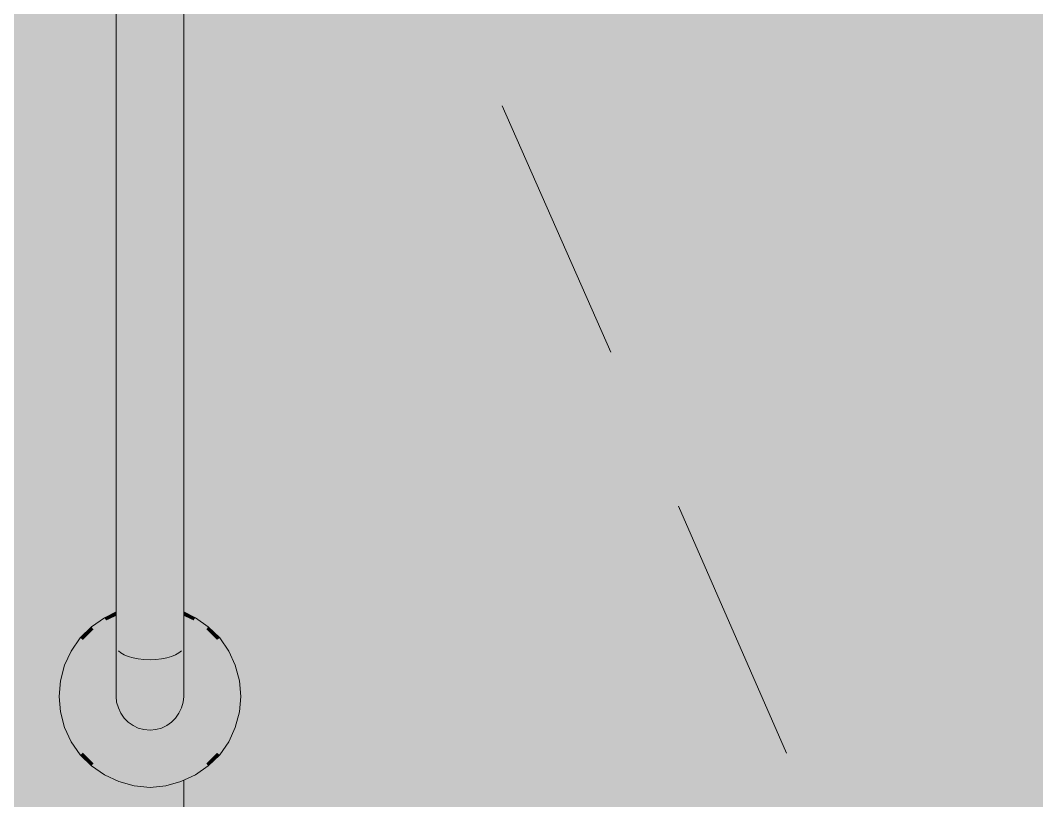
# Model space of a CAD drawing. Header units: millimetres. Extents: x 1499747 to 4230374, y -28481 to 441852.
# Drawn here: x 4066403.5 to 4066705.2, y 364647.4 to 364879.2 of the extents above; entities that cross this region are included whole.
import ezdxf

# ---------------------------------------------------------------- set-up
doc = ezdxf.new("R2010")
doc.units = ezdxf.units.MM
doc.header["$MEASUREMENT"] = 0
doc.layers.add('Чертеж и Рисунок', color=7, linetype='Continuous')

msp = doc.modelspace()

# ---------------------------------------------------------------- hatches: boundary and pattern name
at = {"layer": 'Чертеж и Рисунок', "linetype": 'Continuous', "lineweight": 0, "true_color": 0x2e2e2e}
for points in [[(4066391.99192, 366583.36047), (4066391.99192, 363828.35626), (4066451.99201, 363888.35635), (4066451.99201, 364653.35752), (4066451.19201, 364653.05752), (4066446.69201, 364651.85752), (4066441.992, 364651.35752), (4066437.29199, 364651.85752), (4066432.69198, 364653.05752), (4066428.49198, 364655.05752), (4066424.59197, 364657.75753), (4066421.29197, 364661.05753), (4066418.59196, 364664.85754), (4066416.59196, 364669.15754), (4066415.39196, 364673.75755), (4066414.99196, 364678.35756), (4066415.39196, 364683.05757), (4066416.59196, 364687.65757), (4066418.59196, 364691.85758), (4066421.29197, 364695.75758), (4066424.59197, 364699.05759), (4066428.49198, 364701.75759), (4066431.99198, 364703.4576), (4066431.99198, 364953.35798), (4066428.49198, 364955.05798), (4066424.59197, 364957.75798), (4066421.29197, 364961.05799), (4066418.59196, 364964.858), (4066416.59196, 364969.158), (4066415.39196, 364973.75801), (4066414.99196, 364978.35802), (4066415.39196, 364983.05802), (4066416.59196, 364987.65803), (4066418.59196, 364991.85804), (4066421.29197, 364995.75804), (4066424.59197, 364999.05805), (4066428.49198, 365001.75805), (4066432.69198, 365003.75806), (4066437.29199, 365004.95806), (4066441.992, 365005.35806), (4066446.69201, 365004.95806), (4066451.19201, 365003.75806), (4066451.99201, 365003.45805), (4066451.99201, 366523.36038)], [(4066436.99199, 364689.85758), (4066438.49199, 364689.45758), (4066438.49199, 364967.258), (4066436.99199, 364966.958)], [(4066438.49199, 364689.45758), (4066440.192, 364689.35757), (4066440.192, 364967.458), (4066438.49199, 364967.258)], [(4066440.192, 364689.35757), (4066441.992, 364689.25757), (4066441.992, 364967.558), (4066440.192, 364967.458)], [(4066441.992, 364689.25757), (4066443.692, 364689.35757), (4066443.692, 364967.458), (4066441.992, 364967.558)], [(4066443.692, 364689.35757), (4066445.392, 364689.45758), (4066445.392, 364967.258), (4066443.692, 364967.458)], [(4066445.392, 364689.45758), (4066446.99201, 364689.85758), (4066446.99201, 364966.958), (4066445.392, 364967.258)], [(4066432.09198, 364692.65758), (4066432.59198, 364691.95758), (4066432.59198, 364964.858), (4066432.09198, 364964.15799)], [(4066432.59198, 364691.95758), (4066433.29199, 364691.35758), (4066433.29199, 364965.458), (4066432.59198, 364964.858)], [(4066433.29199, 364691.35758), (4066434.29199, 364690.75758), (4066434.29199, 364966.058), (4066433.29199, 364965.458)], [(4066434.29199, 364690.75758), (4066435.49199, 364690.25758), (4066435.49199, 364966.558), (4066434.29199, 364966.058)], [(4066435.49199, 364690.25758), (4066436.99199, 364689.85758), (4066436.99199, 364966.958), (4066435.49199, 364966.558)], [(4066446.99201, 364689.85758), (4066448.39201, 364690.25758), (4066448.39201, 364966.558), (4066446.99201, 364966.958)], [(4066448.39201, 364690.25758), (4066449.59201, 364690.75758), (4066449.59201, 364966.058), (4066448.39201, 364966.558)], [(4066449.59201, 364690.75758), (4066450.59201, 364691.35758), (4066450.59201, 364965.458), (4066449.59201, 364966.058)], [(4066450.59201, 364691.35758), (4066451.39201, 364691.95758), (4066451.39201, 364964.858), (4066450.59201, 364965.458)], [(4066451.39201, 364691.95758), (4066451.79201, 364692.65758), (4066451.79201, 364964.15799), (4066451.39201, 364964.858)], [(4066431.99198, 364693.35758), (4066432.09198, 364692.65758), (4066432.09198, 364964.15799), (4066431.99198, 364963.35799)], [(4066451.79201, 364692.65758), (4066451.99201, 364693.35758), (4066451.99201, 364963.35799), (4066451.79201, 364964.15799)], [(4066415.99196, 364678.35756), (4066416.39196, 364673.85755), (4066417.49196, 364669.55754), (4066419.49196, 364665.35754), (4066422.09197, 364661.65753), (4066425.29197, 364658.45753), (4066428.99198, 364655.85752), (4066433.09199, 364653.95752), (4066437.49199, 364652.75752), (4066441.992, 364652.35752), (4066446.49201, 364652.75752), (4066450.89201, 364653.95752), (4066454.99202, 364655.85752), (4066458.69202, 364658.45753), (4066461.89203, 364661.65753), (4066464.49203, 364665.35754), (4066466.39204, 364669.55754), (4066467.59204, 364673.85755), (4066467.99204, 364678.35756), (4066467.59204, 364682.95757), (4066466.39204, 364687.25757), (4066464.49203, 364691.35758), (4066461.89203, 364695.15758), (4066458.69202, 364698.35759), (4066454.99202, 364700.95759), (4066451.99201, 364702.35759), (4066451.99201, 364678.35756), (4066451.79201, 364676.65756), (4066451.39201, 364674.95755), (4066450.59201, 364673.35755), (4066449.59201, 364671.95755), (4066448.39201, 364670.75755), (4066446.99201, 364669.75754), (4066445.392, 364668.95754), (4066443.692, 364668.55754), (4066441.992, 364668.35754), (4066440.192, 364668.55754), (4066438.49199, 364668.95754), (4066436.99199, 364669.75754), (4066435.49199, 364670.75755), (4066434.29199, 364671.95755), (4066433.29199, 364673.35755), (4066432.59198, 364674.95755), (4066432.09198, 364676.65756), (4066431.99198, 364678.35756), (4066431.99198, 364702.35759), (4066428.99198, 364700.95759), (4066425.29197, 364698.35759), (4066422.09197, 364695.15758), (4066419.49196, 364691.35758), (4066417.49196, 364687.25757), (4066416.39196, 364682.95757)], [(4066424.69197, 364699.05759), (4066428.49198, 364701.75759), (4066424.59197, 364699.05759)], [(4066424.69197, 364698.95759), (4066428.49198, 364701.65759), (4066428.49198, 364701.75759), (4066424.69197, 364699.05759)], [(4066428.49198, 364701.65759), (4066424.69197, 364698.95759), (4066424.79197, 364698.85759), (4066428.59198, 364701.55759)], [(4066428.49198, 364701.75759), (4066431.99198, 364703.3576), (4066431.99198, 364703.4576)], [(4066428.49198, 364701.75759), (4066428.49198, 364701.65759), (4066431.99198, 364703.2576), (4066431.99198, 364703.3576)], [(4066428.49198, 364701.65759), (4066428.59198, 364701.55759), (4066431.99198, 364703.1576), (4066431.99198, 364703.2576)], [(4066428.59198, 364701.55759), (4066428.59198, 364701.45759), (4066431.99198, 364703.0576), (4066431.99198, 364703.1576)], [(4066428.59198, 364701.45759), (4066428.69198, 364701.35759), (4066431.99198, 364702.8576), (4066431.99198, 364703.0576)], [(4066428.69198, 364701.35759), (4066428.79198, 364701.25759), (4066431.99198, 364702.6576), (4066431.99198, 364702.8576)], [(4066428.79198, 364701.25759), (4066428.89198, 364701.05759), (4066431.99198, 364702.45759), (4066431.99198, 364702.6576)], [(4066428.89198, 364701.05759), (4066428.99198, 364700.95759), (4066431.99198, 364702.35759), (4066431.99198, 364702.45759)], [(4066455.49202, 364701.75759), (4066451.99201, 364703.4576), (4066451.99201, 364703.3576)], [(4066455.39202, 364701.75759), (4066451.99201, 364703.3576), (4066451.99201, 364703.2576), (4066455.39202, 364701.65759)], [(4066455.49202, 364701.75759), (4066451.99201, 364703.3576), (4066455.39202, 364701.75759)], [(4066451.99201, 364703.2576), (4066451.99201, 364703.1576), (4066455.29202, 364701.55759), (4066455.39202, 364701.65759)], [(4066451.99201, 364703.1576), (4066451.99201, 364703.0576), (4066455.29202, 364701.45759), (4066455.29202, 364701.55759)], [(4066455.29202, 364701.45759), (4066451.99201, 364703.0576), (4066451.99201, 364702.8576), (4066455.19202, 364701.35759)], [(4066455.19202, 364701.35759), (4066451.99201, 364702.8576), (4066451.99201, 364702.6576), (4066455.09202, 364701.25759)], [(4066455.09202, 364701.25759), (4066451.99201, 364702.6576), (4066451.99201, 364702.45759), (4066455.09202, 364701.05759)], [(4066455.09202, 364701.05759), (4066451.99201, 364702.45759), (4066451.99201, 364702.35759), (4066454.99202, 364700.95759)], [(4066455.39202, 364701.65759), (4066455.29202, 364701.55759), (4066459.19203, 364698.85759), (4066459.19203, 364698.95759)], [(4066455.39202, 364701.65759), (4066459.19203, 364698.95759), (4066459.29203, 364699.05759), (4066455.39202, 364701.75759)], [(4066455.39202, 364701.75759), (4066459.29203, 364699.05759), (4066455.49202, 364701.75759)], [(4066421.39197, 364695.65758), (4066424.69197, 364698.95759), (4066424.69197, 364699.05759), (4066421.29197, 364695.75758)], [(4066421.29197, 364695.75758), (4066424.69197, 364699.05759), (4066424.59197, 364699.05759)], [(4066421.39197, 364695.65758), (4066421.49197, 364695.55758), (4066424.79197, 364698.85759), (4066424.69197, 364698.95759)], [(4066424.79197, 364698.85759), (4066421.49197, 364695.55758), (4066421.59197, 364695.55758)], [(4066421.69197, 364695.45758), (4066424.89197, 364698.65759), (4066424.79197, 364698.85759), (4066421.59197, 364695.55758)], [(4066421.79197, 364695.35758), (4066424.99197, 364698.55759), (4066424.89197, 364698.65759), (4066421.69197, 364695.45758)], [(4066428.59198, 364701.55759), (4066424.79197, 364698.85759), (4066428.59198, 364701.45759)], [(4066424.89197, 364698.65759), (4066428.69198, 364701.35759), (4066428.59198, 364701.45759), (4066424.79197, 364698.85759)], [(4066424.99197, 364698.55759), (4066428.79198, 364701.25759), (4066428.69198, 364701.35759), (4066424.89197, 364698.65759)], [(4066425.09197, 364698.45759), (4066428.89198, 364701.05759), (4066428.79198, 364701.25759), (4066424.99197, 364698.55759)], [(4066425.29197, 364698.35759), (4066428.99198, 364700.95759), (4066428.89198, 364701.05759), (4066425.09197, 364698.45759)], [(4066454.99202, 364700.95759), (4066458.69202, 364698.35759), (4066458.79202, 364698.45759), (4066455.09202, 364701.05759)], [(4066455.09202, 364701.25759), (4066458.89202, 364698.55759), (4066458.99202, 364698.65759), (4066455.19202, 364701.35759)], [(4066455.09202, 364701.05759), (4066458.79202, 364698.45759), (4066458.89202, 364698.55759), (4066455.09202, 364701.25759)], [(4066455.19202, 364701.35759), (4066458.99202, 364698.65759), (4066459.09203, 364698.85759), (4066455.29202, 364701.45759)], [(4066455.29202, 364701.55759), (4066455.29202, 364701.45759), (4066459.09203, 364698.85759), (4066459.19203, 364698.85759)], [(4066458.89202, 364698.55759), (4066462.09203, 364695.35758), (4066462.29203, 364695.45758), (4066458.99202, 364698.65759)], [(4066458.99202, 364698.65759), (4066462.29203, 364695.45758), (4066462.39203, 364695.55758), (4066459.09203, 364698.85759)], [(4066459.09203, 364698.85759), (4066462.39203, 364695.55758), (4066462.49203, 364695.55758), (4066459.19203, 364698.85759)], [(4066459.19203, 364698.95759), (4066462.59203, 364695.65758), (4066462.59203, 364695.75758), (4066459.29203, 364699.05759)], [(4066459.19203, 364698.85759), (4066462.49203, 364695.55758), (4066462.59203, 364695.65758), (4066459.19203, 364698.95759)], [(4066459.29203, 364699.05759), (4066462.59203, 364695.75758), (4066462.69203, 364695.75758)], [(4066418.69196, 364691.85758), (4066421.39197, 364695.65758), (4066421.29197, 364695.75758), (4066418.59196, 364691.85758)], [(4066418.69196, 364691.85758), (4066418.79196, 364691.75758), (4066421.49197, 364695.55758), (4066421.39197, 364695.65758)], [(4066421.89197, 364695.25758), (4066425.09197, 364698.45759), (4066424.99197, 364698.55759), (4066421.79197, 364695.35758)], [(4066422.09197, 364695.15758), (4066425.29197, 364698.35759), (4066425.09197, 364698.45759), (4066421.89197, 364695.25758)], [(4066458.69202, 364698.35759), (4066461.89203, 364695.15758), (4066461.99203, 364695.25758), (4066458.79202, 364698.45759)], [(4066458.79202, 364698.45759), (4066461.99203, 364695.25758), (4066462.09203, 364695.35758), (4066458.89202, 364698.55759)], [(4066462.59203, 364695.65758), (4066462.49203, 364695.55758), (4066465.19203, 364691.75758), (4066465.19203, 364691.85758)], [(4066462.59203, 364695.65758), (4066465.19203, 364691.85758), (4066465.29203, 364691.85758), (4066462.59203, 364695.75758)], [(4066462.59203, 364695.75758), (4066465.29203, 364691.85758), (4066465.39203, 364691.85758), (4066462.69203, 364695.75758)], [(4066421.49197, 364695.55758), (4066418.79196, 364691.75758), (4066418.89196, 364691.75758), (4066421.59197, 364695.55758)], [(4066418.99196, 364691.65758), (4066421.69197, 364695.45758), (4066421.59197, 364695.55758), (4066418.89196, 364691.75758)], [(4066419.19196, 364691.55758), (4066421.79197, 364695.35758), (4066421.69197, 364695.45758), (4066418.99196, 364691.65758)], [(4066419.29196, 364691.45758), (4066421.89197, 364695.25758), (4066421.79197, 364695.35758), (4066419.19196, 364691.55758)], [(4066419.49196, 364691.35758), (4066422.09197, 364695.15758), (4066421.89197, 364695.25758), (4066419.29196, 364691.45758)], [(4066431.99198, 364678.35756), (4066432.09198, 364676.65756), (4066432.09198, 364692.65758), (4066431.99198, 364693.35758)], [(4066432.09198, 364676.65756), (4066432.59198, 364674.95755), (4066432.59198, 364691.95758), (4066432.09198, 364692.65758)], [(4066451.39201, 364674.95755), (4066451.79201, 364676.65756), (4066451.79201, 364692.65758), (4066451.39201, 364691.95758)], [(4066451.79201, 364676.65756), (4066451.99201, 364678.35756), (4066451.99201, 364693.35758), (4066451.79201, 364692.65758)], [(4066461.89203, 364695.15758), (4066464.49203, 364691.35758), (4066464.59203, 364691.45758), (4066461.99203, 364695.25758)], [(4066461.99203, 364695.25758), (4066464.59203, 364691.45758), (4066464.79203, 364691.55758), (4066462.09203, 364695.35758)], [(4066462.09203, 364695.35758), (4066464.79203, 364691.55758), (4066464.89203, 364691.65758), (4066462.29203, 364695.45758)], [(4066462.29203, 364695.45758), (4066464.89203, 364691.65758), (4066464.99203, 364691.75758), (4066462.39203, 364695.55758)], [(4066462.49203, 364695.55758), (4066462.39203, 364695.55758), (4066464.99203, 364691.75758), (4066465.19203, 364691.75758)], [(4066416.69196, 364687.65757), (4066418.59196, 364691.85758), (4066416.59196, 364687.65757)], [(4066418.69196, 364691.85758), (4066416.69196, 364687.55757), (4066416.79196, 364687.55757), (4066418.79196, 364691.75758)], [(4066416.69196, 364687.55757), (4066418.69196, 364691.85758), (4066418.59196, 364691.85758), (4066416.69196, 364687.65757)], [(4066416.79196, 364687.55757), (4066416.89196, 364687.55757), (4066418.89196, 364691.75758), (4066418.79196, 364691.75758)], [(4066417.09196, 364687.45757), (4066418.99196, 364691.65758), (4066418.89196, 364691.75758), (4066416.89196, 364687.55757)], [(4066417.19196, 364687.45757), (4066419.19196, 364691.55758), (4066418.99196, 364691.65758), (4066417.09196, 364687.45757)], [(4066417.39196, 364687.35757), (4066419.29196, 364691.45758), (4066419.19196, 364691.55758), (4066417.19196, 364687.45757)], [(4066417.49196, 364687.25757), (4066419.49196, 364691.35758), (4066419.29196, 364691.45758), (4066417.39196, 364687.35757)], [(4066432.59198, 364674.95755), (4066433.29199, 364673.35755), (4066433.29199, 364691.35758), (4066432.59198, 364691.95758)], [(4066433.29199, 364673.35755), (4066434.29199, 364671.95755), (4066434.29199, 364690.75758), (4066433.29199, 364691.35758)], [(4066434.29199, 364671.95755), (4066435.49199, 364670.75755), (4066435.49199, 364690.25758), (4066434.29199, 364690.75758)], [(4066435.49199, 364670.75755), (4066436.99199, 364669.75754), (4066436.99199, 364689.85758), (4066435.49199, 364690.25758)], [(4066436.99199, 364669.75754), (4066438.49199, 364668.95754), (4066438.49199, 364689.45758), (4066436.99199, 364689.85758)], [(4066445.392, 364668.95754), (4066446.99201, 364669.75754), (4066446.99201, 364689.85758), (4066445.392, 364689.45758)], [(4066446.99201, 364669.75754), (4066448.39201, 364670.75755), (4066448.39201, 364690.25758), (4066446.99201, 364689.85758)], [(4066448.39201, 364670.75755), (4066449.59201, 364671.95755), (4066449.59201, 364690.75758), (4066448.39201, 364690.25758)], [(4066449.59201, 364671.95755), (4066450.59201, 364673.35755), (4066450.59201, 364691.35758), (4066449.59201, 364690.75758)], [(4066450.59201, 364673.35755), (4066451.39201, 364674.95755), (4066451.39201, 364691.95758), (4066450.59201, 364691.35758)], [(4066464.49203, 364691.35758), (4066466.39204, 364687.25757), (4066466.59204, 364687.35757), (4066464.59203, 364691.45758)], [(4066464.59203, 364691.45758), (4066466.59204, 364687.35757), (4066466.69204, 364687.45757), (4066464.79203, 364691.55758)], [(4066464.79203, 364691.55758), (4066466.69204, 364687.45757), (4066466.89204, 364687.45757), (4066464.89203, 364691.65758)], [(4066464.89203, 364691.65758), (4066466.89204, 364687.45757), (4066466.99204, 364687.55757), (4066464.99203, 364691.75758)], [(4066464.99203, 364691.75758), (4066466.99204, 364687.55757), (4066467.09204, 364687.55757), (4066465.19203, 364691.75758)], [(4066465.19203, 364691.85758), (4066465.19203, 364691.75758), (4066467.09204, 364687.55757), (4066467.19204, 364687.55757)], [(4066465.19203, 364691.85758), (4066467.19204, 364687.55757), (4066467.29204, 364687.65757), (4066465.29203, 364691.85758)], [(4066465.29203, 364691.85758), (4066467.29204, 364687.65757), (4066465.39203, 364691.85758)], [(4066415.49196, 364683.05757), (4066416.69196, 364687.55757), (4066416.69196, 364687.65757), (4066415.39196, 364683.05757)], [(4066415.39196, 364683.05757), (4066416.69196, 364687.65757), (4066416.59196, 364687.65757)], [(4066415.49196, 364683.05757), (4066415.59196, 364683.05757), (4066416.79196, 364687.55757), (4066416.69196, 364687.55757)], [(4066415.59196, 364683.05757), (4066415.69196, 364683.05757), (4066416.89196, 364687.55757), (4066416.79196, 364687.55757)], [(4066415.89196, 364682.95757), (4066417.09196, 364687.45757), (4066416.89196, 364687.55757), (4066415.69196, 364683.05757)], [(4066415.99196, 364682.95757), (4066417.19196, 364687.45757), (4066417.09196, 364687.45757), (4066415.89196, 364682.95757)], [(4066416.19196, 364682.95757), (4066417.39196, 364687.35757), (4066417.19196, 364687.45757), (4066415.99196, 364682.95757)], [(4066416.39196, 364682.95757), (4066417.49196, 364687.25757), (4066417.39196, 364687.35757), (4066416.19196, 364682.95757)], [(4066438.49199, 364668.95754), (4066440.192, 364668.55754), (4066440.192, 364689.35757), (4066438.49199, 364689.45758)], [(4066440.192, 364668.55754), (4066441.992, 364668.35754), (4066441.992, 364689.25757), (4066440.192, 364689.35757)], [(4066441.992, 364668.35754), (4066443.692, 364668.55754), (4066443.692, 364689.35757), (4066441.992, 364689.25757)], [(4066443.692, 364668.55754), (4066445.392, 364668.95754), (4066445.392, 364689.45758), (4066443.692, 364689.35757)], [(4066466.39204, 364687.25757), (4066467.59204, 364682.95757), (4066467.69204, 364682.95757), (4066466.59204, 364687.35757)], [(4066466.59204, 364687.35757), (4066467.69204, 364682.95757), (4066467.89204, 364682.95757), (4066466.69204, 364687.45757)], [(4066466.69204, 364687.45757), (4066467.89204, 364682.95757), (4066468.09204, 364682.95757), (4066466.89204, 364687.45757)], [(4066466.89204, 364687.45757), (4066468.09204, 364682.95757), (4066468.19204, 364683.05757), (4066466.99204, 364687.55757)], [(4066466.99204, 364687.55757), (4066468.19204, 364683.05757), (4066468.29204, 364683.05757), (4066467.09204, 364687.55757)], [(4066467.19204, 364687.55757), (4066467.09204, 364687.55757), (4066468.29204, 364683.05757), (4066468.39204, 364683.05757)], [(4066467.19204, 364687.55757), (4066468.39204, 364683.05757), (4066468.49204, 364683.05757), (4066467.29204, 364687.65757)], [(4066467.29204, 364687.65757), (4066468.49204, 364683.05757), (4066468.59204, 364683.05757)], [(4066415.09196, 364678.35756), (4066415.49196, 364683.05757), (4066415.39196, 364683.05757), (4066414.99196, 364678.35756)], [(4066415.09196, 364678.35756), (4066415.19196, 364678.35756), (4066415.59196, 364683.05757), (4066415.49196, 364683.05757)], [(4066415.59196, 364683.05757), (4066415.19196, 364678.35756), (4066415.29196, 364678.35756), (4066415.69196, 364683.05757)], [(4066415.49196, 364678.35756), (4066415.89196, 364682.95757), (4066415.69196, 364683.05757), (4066415.29196, 364678.35756)], [(4066415.59196, 364678.35756), (4066415.99196, 364682.95757), (4066415.89196, 364682.95757), (4066415.49196, 364678.35756)], [(4066415.79196, 364678.35756), (4066416.19196, 364682.95757), (4066415.99196, 364682.95757), (4066415.59196, 364678.35756)], [(4066415.99196, 364678.35756), (4066416.39196, 364682.95757), (4066416.19196, 364682.95757), (4066415.79196, 364678.35756)], [(4066467.59204, 364682.95757), (4066467.99204, 364678.35756), (4066468.09204, 364678.35756), (4066467.69204, 364682.95757)], [(4066467.69204, 364682.95757), (4066468.09204, 364678.35756), (4066468.29204, 364678.35756), (4066467.89204, 364682.95757)], [(4066467.89204, 364682.95757), (4066468.29204, 364678.35756), (4066468.49204, 364678.35756), (4066468.09204, 364682.95757)], [(4066468.09204, 364682.95757), (4066468.49204, 364678.35756), (4066468.59204, 364678.35756), (4066468.19204, 364683.05757)], [(4066468.29204, 364683.05757), (4066468.19204, 364683.05757), (4066468.59204, 364678.35756), (4066468.69204, 364678.35756)], [(4066468.39204, 364683.05757), (4066468.29204, 364683.05757), (4066468.69204, 364678.35756), (4066468.79204, 364678.35756)], [(4066468.39204, 364683.05757), (4066468.79204, 364678.35756), (4066468.89204, 364678.35756), (4066468.49204, 364683.05757)], [(4066468.49204, 364683.05757), (4066468.89204, 364678.35756), (4066468.99204, 364678.35756)], [(4066468.49204, 364683.05757), (4066468.99204, 364678.35756), (4066468.59204, 364683.05757)], [(4066415.49196, 364673.75755), (4066415.09196, 364678.35756), (4066414.99196, 364678.35756), (4066415.39196, 364673.75755)], [(4066415.19196, 364678.35756), (4066415.09196, 364678.35756), (4066415.49196, 364673.75755), (4066415.59196, 364673.75755)], [(4066415.19196, 364678.35756), (4066415.59196, 364673.75755), (4066415.69196, 364673.75755), (4066415.29196, 364678.35756)], [(4066415.89196, 364673.75755), (4066415.49196, 364678.35756), (4066415.29196, 364678.35756), (4066415.69196, 364673.75755)], [(4066415.99196, 364673.85755), (4066415.59196, 364678.35756), (4066415.49196, 364678.35756), (4066415.89196, 364673.75755)], [(4066416.19196, 364673.85755), (4066415.79196, 364678.35756), (4066415.59196, 364678.35756), (4066415.99196, 364673.85755)], [(4066416.39196, 364673.85755), (4066415.99196, 364678.35756), (4066415.79196, 364678.35756), (4066416.19196, 364673.85755)], [(4066467.99204, 364678.35756), (4066467.59204, 364673.85755), (4066467.69204, 364673.85755), (4066468.09204, 364678.35756)], [(4066468.09204, 364678.35756), (4066467.69204, 364673.85755), (4066467.89204, 364673.85755), (4066468.29204, 364678.35756)], [(4066468.29204, 364678.35756), (4066467.89204, 364673.85755), (4066468.09204, 364673.75755), (4066468.49204, 364678.35756)], [(4066468.49204, 364678.35756), (4066468.09204, 364673.75755), (4066468.19204, 364673.75755), (4066468.59204, 364678.35756)], [(4066468.19204, 364673.75755), (4066468.29204, 364673.75755), (4066468.69204, 364678.35756), (4066468.59204, 364678.35756)], [(4066468.29204, 364673.75755), (4066468.39204, 364673.75755), (4066468.79204, 364678.35756), (4066468.69204, 364678.35756)], [(4066468.79204, 364678.35756), (4066468.39204, 364673.75755), (4066468.49204, 364673.75755), (4066468.89204, 364678.35756)], [(4066468.89204, 364678.35756), (4066468.49204, 364673.75755), (4066468.99204, 364678.35756)], [(4066468.99204, 364678.35756), (4066468.49204, 364673.75755), (4066468.59204, 364673.75755)], [(4066416.69196, 364669.25754), (4066415.49196, 364673.75755), (4066415.39196, 364673.75755), (4066416.69196, 364669.15754)], [(4066416.69196, 364669.15754), (4066415.39196, 364673.75755), (4066416.59196, 364669.15754)], [(4066415.59196, 364673.75755), (4066415.49196, 364673.75755), (4066416.69196, 364669.25754), (4066416.79196, 364669.25754)], [(4066415.69196, 364673.75755), (4066415.59196, 364673.75755), (4066416.79196, 364669.25754), (4066416.89196, 364669.25754)], [(4066417.09196, 364669.35754), (4066415.89196, 364673.75755), (4066415.69196, 364673.75755), (4066416.89196, 364669.25754)], [(4066417.19196, 364669.35754), (4066415.99196, 364673.85755), (4066415.89196, 364673.75755), (4066417.09196, 364669.35754)], [(4066417.39196, 364669.45754), (4066416.19196, 364673.85755), (4066415.99196, 364673.85755), (4066417.19196, 364669.35754)], [(4066417.49196, 364669.55754), (4066416.39196, 364673.85755), (4066416.19196, 364673.85755), (4066417.39196, 364669.45754)], [(4066467.59204, 364673.85755), (4066466.39204, 364669.55754), (4066466.59204, 364669.45754), (4066467.69204, 364673.85755)], [(4066467.69204, 364673.85755), (4066466.59204, 364669.45754), (4066466.69204, 364669.35754), (4066467.89204, 364673.85755)], [(4066467.89204, 364673.85755), (4066466.69204, 364669.35754), (4066466.89204, 364669.35754), (4066468.09204, 364673.75755)], [(4066468.09204, 364673.75755), (4066466.89204, 364669.35754), (4066466.99204, 364669.25754), (4066468.19204, 364673.75755)], [(4066466.99204, 364669.25754), (4066467.09204, 364669.25754), (4066468.29204, 364673.75755), (4066468.19204, 364673.75755)], [(4066467.09204, 364669.25754), (4066467.19204, 364669.25754), (4066468.39204, 364673.75755), (4066468.29204, 364673.75755)], [(4066468.39204, 364673.75755), (4066467.19204, 364669.25754), (4066467.29204, 364669.15754), (4066468.49204, 364673.75755)], [(4066468.49204, 364673.75755), (4066467.29204, 364669.15754), (4066468.59204, 364673.75755)], [(4066418.59196, 364664.95754), (4066416.69196, 364669.15754), (4066416.59196, 364669.15754), (4066418.59196, 364664.85754)], [(4066416.69196, 364669.25754), (4066418.69196, 364664.95754), (4066418.79196, 364665.05754), (4066416.79196, 364669.25754)], [(4066418.69196, 364664.95754), (4066416.69196, 364669.25754), (4066416.69196, 364669.15754), (4066418.59196, 364664.95754)], [(4066416.79196, 364669.25754), (4066418.79196, 364665.05754), (4066418.89196, 364665.05754), (4066416.89196, 364669.25754)], [(4066418.99196, 364665.15754), (4066417.09196, 364669.35754), (4066416.89196, 364669.25754), (4066418.89196, 364665.05754)], [(4066419.19196, 364665.25754), (4066417.19196, 364669.35754), (4066417.09196, 364669.35754), (4066418.99196, 364665.15754)], [(4066419.29196, 364665.35754), (4066417.39196, 364669.45754), (4066417.19196, 364669.35754), (4066419.19196, 364665.25754)], [(4066419.49196, 364665.35754), (4066417.49196, 364669.55754), (4066417.39196, 364669.45754), (4066419.29196, 364665.35754)], [(4066466.39204, 364669.55754), (4066464.49203, 364665.35754), (4066464.59203, 364665.35754), (4066466.59204, 364669.45754)], [(4066466.59204, 364669.45754), (4066464.59203, 364665.35754), (4066464.79203, 364665.25754), (4066466.69204, 364669.35754)], [(4066466.69204, 364669.35754), (4066464.79203, 364665.25754), (4066464.89203, 364665.15754), (4066466.89204, 364669.35754)], [(4066466.89204, 364669.35754), (4066464.89203, 364665.15754), (4066464.99203, 364665.05754), (4066466.99204, 364669.25754)], [(4066464.99203, 364665.05754), (4066465.19203, 364665.05754), (4066467.09204, 364669.25754), (4066466.99204, 364669.25754)], [(4066465.19203, 364665.05754), (4066465.19203, 364664.95754), (4066467.19204, 364669.25754), (4066467.09204, 364669.25754)], [(4066467.19204, 364669.25754), (4066465.19203, 364664.95754), (4066465.29203, 364664.95754), (4066467.29204, 364669.15754)], [(4066467.29204, 364669.15754), (4066465.29203, 364664.95754), (4066465.29203, 364664.85754)], [(4066467.29204, 364669.15754), (4066465.29203, 364664.85754), (4066465.39203, 364664.85754)], [(4066421.39197, 364661.15753), (4066418.69196, 364664.95754), (4066418.59196, 364664.95754), (4066421.29197, 364661.05753)], [(4066421.29197, 364661.05753), (4066418.59196, 364664.95754), (4066418.59196, 364664.85754)], [(4066418.79196, 364665.05754), (4066418.69196, 364664.95754), (4066421.39197, 364661.15753), (4066421.49197, 364661.15753)], [(4066418.79196, 364665.05754), (4066421.49197, 364661.15753), (4066421.59197, 364661.25753), (4066418.89196, 364665.05754)], [(4066421.69197, 364661.35753), (4066418.99196, 364665.15754), (4066418.89196, 364665.05754), (4066421.59197, 364661.25753)], [(4066421.79197, 364661.45753), (4066419.19196, 364665.25754), (4066418.99196, 364665.15754), (4066421.69197, 364661.35753)], [(4066421.89197, 364661.55753), (4066419.29196, 364665.35754), (4066419.19196, 364665.25754), (4066421.79197, 364661.45753)], [(4066422.09197, 364661.65753), (4066419.49196, 364665.35754), (4066419.29196, 364665.35754), (4066421.89197, 364661.55753)], [(4066464.49203, 364665.35754), (4066461.89203, 364661.65753), (4066461.99203, 364661.55753), (4066464.59203, 364665.35754)], [(4066464.59203, 364665.35754), (4066461.99203, 364661.55753), (4066462.09203, 364661.45753), (4066464.79203, 364665.25754)], [(4066464.79203, 364665.25754), (4066462.09203, 364661.45753), (4066462.29203, 364661.35753), (4066464.89203, 364665.15754)], [(4066464.89203, 364665.15754), (4066462.29203, 364661.35753), (4066462.39203, 364661.25753), (4066464.99203, 364665.05754)], [(4066462.39203, 364661.25753), (4066462.49203, 364661.15753), (4066465.19203, 364665.05754), (4066464.99203, 364665.05754)], [(4066462.49203, 364661.15753), (4066462.59203, 364661.15753), (4066465.19203, 364664.95754), (4066465.19203, 364665.05754)], [(4066465.19203, 364664.95754), (4066462.59203, 364661.15753), (4066462.59203, 364661.05753), (4066465.29203, 364664.95754)], [(4066465.29203, 364664.95754), (4066462.59203, 364661.05753), (4066465.29203, 364664.85754)], [(4066465.29203, 364664.85754), (4066462.59203, 364661.05753), (4066462.69203, 364661.05753), (4066465.39203, 364664.85754)], [(4066424.69197, 364657.85753), (4066421.39197, 364661.15753), (4066421.29197, 364661.05753), (4066424.69197, 364657.75753)], [(4066424.69197, 364657.75753), (4066421.29197, 364661.05753), (4066424.59197, 364657.75753)], [(4066421.39197, 364661.15753), (4066424.69197, 364657.85753), (4066424.79197, 364657.85753), (4066421.49197, 364661.15753)], [(4066421.59197, 364661.25753), (4066421.49197, 364661.15753), (4066424.79197, 364657.85753), (4066424.79197, 364657.95753)], [(4066424.89197, 364658.05753), (4066421.69197, 364661.35753), (4066421.59197, 364661.25753), (4066424.79197, 364657.95753)], [(4066424.99197, 364658.25753), (4066421.79197, 364661.45753), (4066421.69197, 364661.35753), (4066424.89197, 364658.05753)], [(4066425.09197, 364658.35753), (4066421.89197, 364661.55753), (4066421.79197, 364661.45753), (4066424.99197, 364658.25753)], [(4066425.29197, 364658.45753), (4066422.09197, 364661.65753), (4066421.89197, 364661.55753), (4066425.09197, 364658.35753)], [(4066461.89203, 364661.65753), (4066458.69202, 364658.45753), (4066458.79202, 364658.35753), (4066461.99203, 364661.55753)], [(4066461.99203, 364661.55753), (4066458.79202, 364658.35753), (4066458.89202, 364658.25753), (4066462.09203, 364661.45753)], [(4066462.09203, 364661.45753), (4066458.89202, 364658.25753), (4066458.99202, 364658.05753), (4066462.29203, 364661.35753)], [(4066462.29203, 364661.35753), (4066458.99202, 364658.05753), (4066459.09203, 364657.95753), (4066462.39203, 364661.25753)], [(4066459.09203, 364657.95753), (4066459.19203, 364657.85753), (4066462.49203, 364661.15753), (4066462.39203, 364661.25753)], [(4066459.19203, 364657.85753), (4066462.59203, 364661.15753), (4066462.49203, 364661.15753)], [(4066462.59203, 364661.15753), (4066459.19203, 364657.85753), (4066459.29203, 364657.75753), (4066462.59203, 364661.05753)], [(4066462.59203, 364661.05753), (4066459.29203, 364657.75753), (4066462.69203, 364661.05753)], [(4066428.49198, 364655.05752), (4066424.69197, 364657.75753), (4066424.59197, 364657.75753)], [(4066424.69197, 364657.85753), (4066428.49198, 364655.15752), (4066428.59198, 364655.25752), (4066424.79197, 364657.85753)], [(4066428.49198, 364655.15752), (4066424.69197, 364657.85753), (4066424.69197, 364657.75753), (4066428.49198, 364655.05752)], [(4066428.69198, 364655.45752), (4066424.89197, 364658.05753), (4066424.79197, 364657.95753), (4066428.59198, 364655.35752)], [(4066424.79197, 364657.95753), (4066424.79197, 364657.85753), (4066428.59198, 364655.25752), (4066428.59198, 364655.35752)], [(4066428.79198, 364655.55752), (4066424.99197, 364658.25753), (4066424.89197, 364658.05753), (4066428.69198, 364655.45752)], [(4066428.89198, 364655.75752), (4066425.09197, 364658.35753), (4066424.99197, 364658.25753), (4066428.79198, 364655.55752)], [(4066428.99198, 364655.85752), (4066425.29197, 364658.45753), (4066425.09197, 364658.35753), (4066428.89198, 364655.75752)], [(4066458.69202, 364658.45753), (4066454.99202, 364655.85752), (4066455.09202, 364655.75752), (4066458.79202, 364658.35753)], [(4066458.79202, 364658.35753), (4066455.09202, 364655.75752), (4066455.09202, 364655.55752), (4066458.89202, 364658.25753)], [(4066458.89202, 364658.25753), (4066455.09202, 364655.55752), (4066455.19202, 364655.45752), (4066458.99202, 364658.05753)], [(4066458.99202, 364658.05753), (4066455.19202, 364655.45752), (4066455.29202, 364655.35752), (4066459.09203, 364657.95753)], [(4066455.29202, 364655.35752), (4066455.29202, 364655.25752), (4066459.19203, 364657.85753), (4066459.09203, 364657.95753)], [(4066455.29202, 364655.25752), (4066455.39202, 364655.15752), (4066459.19203, 364657.85753)], [(4066459.19203, 364657.85753), (4066455.39202, 364655.15752), (4066455.39202, 364655.05752), (4066459.29203, 364657.75753)], [(4066459.29203, 364657.75753), (4066455.39202, 364655.05752), (4066455.49202, 364655.05752)], [(4066428.49198, 364655.15752), (4066432.79198, 364653.15752), (4066432.79198, 364653.25752), (4066428.59198, 364655.25752)], [(4066432.79198, 364653.15752), (4066428.49198, 364655.15752), (4066428.49198, 364655.05752), (4066432.79198, 364653.05752)], [(4066432.79198, 364653.05752), (4066428.49198, 364655.05752), (4066432.69198, 364653.05752)], [(4066432.89199, 364653.45752), (4066428.69198, 364655.45752), (4066428.59198, 364655.35752), (4066432.89199, 364653.35752)], [(4066428.59198, 364655.25752), (4066432.79198, 364653.25752), (4066432.89199, 364653.35752), (4066428.59198, 364655.35752)], [(4066432.99199, 364653.65752), (4066428.79198, 364655.55752), (4066428.69198, 364655.45752), (4066432.89199, 364653.45752)], [(4066432.99199, 364653.75752), (4066428.89198, 364655.75752), (4066428.79198, 364655.55752), (4066432.99199, 364653.65752)], [(4066433.09199, 364653.95752), (4066428.99198, 364655.85752), (4066428.89198, 364655.75752), (4066432.99199, 364653.75752)], [(4066437.39199, 364652.45752), (4066432.99199, 364653.65752), (4066432.89199, 364653.45752), (4066437.39199, 364652.25752)], [(4066437.39199, 364652.25752), (4066432.89199, 364653.45752), (4066432.89199, 364653.35752), (4066437.29199, 364652.15752)], [(4066437.49199, 364652.75752), (4066433.09199, 364653.95752), (4066432.99199, 364653.75752), (4066437.39199, 364652.65752)], [(4066437.39199, 364652.65752), (4066432.99199, 364653.75752), (4066432.99199, 364653.65752), (4066437.39199, 364652.45752)], [(4066450.89201, 364653.95752), (4066446.49201, 364652.75752), (4066446.49201, 364652.65752), (4066450.89201, 364653.75752)], [(4066450.89201, 364653.75752), (4066446.49201, 364652.65752), (4066446.49201, 364652.45752), (4066450.99201, 364653.65752)], [(4066450.99201, 364653.65752), (4066446.49201, 364652.45752), (4066446.59201, 364652.25752), (4066450.99201, 364653.45752)], [(4066450.99201, 364653.45752), (4066446.59201, 364652.25752), (4066446.59201, 364652.15752), (4066451.09201, 364653.35752)], [(4066454.99202, 364655.85752), (4066450.89201, 364653.95752), (4066450.89201, 364653.75752), (4066455.09202, 364655.75752)], [(4066455.09202, 364655.75752), (4066450.89201, 364653.75752), (4066450.99201, 364653.65752), (4066455.09202, 364655.55752)], [(4066455.09202, 364655.55752), (4066450.99201, 364653.65752), (4066450.99201, 364653.45752), (4066455.19202, 364655.45752)], [(4066455.19202, 364655.45752), (4066450.99201, 364653.45752), (4066451.09201, 364653.35752), (4066455.29202, 364655.35752)], [(4066451.09201, 364653.35752), (4066451.09201, 364653.25752), (4066455.29202, 364655.25752), (4066455.29202, 364655.35752)], [(4066451.09201, 364653.25752), (4066451.19201, 364653.15752), (4066455.39202, 364655.15752), (4066455.29202, 364655.25752)], [(4066455.39202, 364655.15752), (4066451.19201, 364653.15752), (4066451.19201, 364653.05752), (4066455.39202, 364655.05752)], [(4066455.39202, 364655.05752), (4066451.19201, 364653.05752), (4066455.49202, 364655.05752)], [(4066437.29199, 364651.85752), (4066432.79198, 364653.05752), (4066432.69198, 364653.05752)], [(4066432.79198, 364653.25752), (4066437.29199, 364652.05752), (4066437.29199, 364652.15752), (4066432.89199, 364653.35752)], [(4066432.79198, 364653.15752), (4066437.29199, 364651.95752), (4066437.29199, 364652.05752), (4066432.79198, 364653.25752)], [(4066437.29199, 364651.95752), (4066432.79198, 364653.15752), (4066432.79198, 364653.05752), (4066437.29199, 364651.85752)], [(4066441.992, 364651.85752), (4066437.39199, 364652.25752), (4066437.29199, 364652.15752), (4066441.992, 364651.75752)], [(4066437.29199, 364652.15752), (4066437.29199, 364652.05752), (4066441.992, 364651.65752), (4066441.992, 364651.75752)], [(4066437.29199, 364651.95752), (4066441.992, 364651.55752), (4066441.992, 364651.65752), (4066437.29199, 364652.05752)], [(4066441.992, 364651.55752), (4066437.29199, 364651.95752), (4066437.29199, 364651.85752), (4066441.992, 364651.45752)], [(4066441.992, 364651.45752), (4066437.29199, 364651.85752), (4066441.992, 364651.35752)], [(4066441.992, 364652.35752), (4066437.49199, 364652.75752), (4066437.39199, 364652.65752), (4066441.992, 364652.25752)], [(4066441.992, 364652.25752), (4066437.39199, 364652.65752), (4066437.39199, 364652.45752), (4066441.992, 364652.05752)], [(4066441.992, 364652.05752), (4066437.39199, 364652.45752), (4066437.39199, 364652.25752), (4066441.992, 364651.85752)], [(4066441.992, 364652.35752), (4066441.992, 364652.25752), (4066446.49201, 364652.65752), (4066446.49201, 364652.75752)], [(4066441.992, 364652.25752), (4066441.992, 364652.05752), (4066446.49201, 364652.45752), (4066446.49201, 364652.65752)], [(4066441.992, 364651.85752), (4066446.59201, 364652.25752), (4066446.49201, 364652.45752), (4066441.992, 364652.05752)], [(4066441.992, 364651.75752), (4066446.59201, 364652.15752), (4066446.59201, 364652.25752), (4066441.992, 364651.85752)], [(4066446.59201, 364652.15752), (4066441.992, 364651.75752), (4066441.992, 364651.65752), (4066446.59201, 364652.05752)], [(4066441.992, 364651.65752), (4066441.992, 364651.55752), (4066446.59201, 364651.95752), (4066446.59201, 364652.05752)], [(4066441.992, 364651.55752), (4066441.992, 364651.45752), (4066446.59201, 364651.85752), (4066446.59201, 364651.95752)], [(4066441.992, 364651.45752), (4066446.69201, 364651.85752), (4066446.59201, 364651.85752)], [(4066441.992, 364651.45752), (4066441.992, 364651.35752), (4066446.69201, 364651.85752)], [(4066446.59201, 364652.15752), (4066446.59201, 364652.05752), (4066451.09201, 364653.25752), (4066451.09201, 364653.35752)], [(4066446.59201, 364652.05752), (4066446.59201, 364651.95752), (4066451.19201, 364653.15752), (4066451.09201, 364653.25752)], [(4066451.19201, 364653.15752), (4066446.59201, 364651.95752), (4066446.59201, 364651.85752), (4066451.19201, 364653.05752)], [(4066451.19201, 364653.05752), (4066446.59201, 364651.85752), (4066446.69201, 364651.85752)]]:
    msp.add_hatch(color=250, dxfattribs=at).paths.add_polyline_path(points)
at = {"layer": 'Чертеж и Рисунок', "linetype": 'Continuous', "lineweight": 0, "true_color": 0x84adf9}
msp.add_hatch(color=161, dxfattribs=at).paths.add_polyline_path([(4066451.99201, 364703.4576), (4066455.49202, 364701.75759), (4066459.29203, 364699.05759), (4066462.69203, 364695.75758), (4066465.39203, 364691.85758), (4066467.29204, 364687.65757), (4066468.59204, 364683.05757), (4066468.99204, 364678.35756), (4066468.59204, 364673.75755), (4066467.29204, 364669.15754), (4066465.39203, 364664.85754), (4066462.69203, 364661.05753), (4066459.29203, 364657.75753), (4066455.49202, 364655.05752), (4066451.99201, 364653.35752), (4066451.99201, 363888.35635), (4066936.99276, 363888.35635), (4066936.99276, 366523.36038), (4066451.99201, 366523.36038), (4066451.99201, 365003.45805), (4066455.49202, 365001.75805), (4066459.29203, 364999.05805), (4066462.69203, 364995.75804), (4066465.39203, 364991.85804), (4066467.29204, 364987.65803), (4066468.59204, 364983.05802), (4066468.99204, 364978.35802), (4066468.59204, 364973.75801), (4066467.29204, 364969.158), (4066465.39203, 364964.858), (4066462.69203, 364961.05799), (4066459.29203, 364957.75798), (4066455.49202, 364955.05798), (4066451.99201, 364953.35798)])

# ---------------------------------------------------------------- linework, layer by layer
at = {"layer": 'Чертеж и Рисунок', "color": 7, "linetype": 'Continuous', "lineweight": 5}
for points in [[(4066431.99198, 364693.35758), (4066431.99198, 364963.35799)], [(4066451.99201, 364693.35758), (4066451.99201, 364963.35799)], [(4066428.49198, 364701.75759), (4066424.59197, 364699.05759)], [(4066431.99198, 364703.4576), (4066428.49198, 364701.75759)], [(4066455.49202, 364701.75759), (4066451.99201, 364703.4576)], [(4066459.29203, 364699.05759), (4066455.49202, 364701.75759)], [(4066424.59197, 364699.05759), (4066421.29197, 364695.75758)], [(4066462.69203, 364695.75758), (4066459.29203, 364699.05759)], [(4066421.29197, 364695.75758), (4066418.59196, 364691.85758)], [(4066465.39203, 364691.85758), (4066462.69203, 364695.75758)], [(4066431.99198, 364678.35756), (4066431.99198, 364693.35758)], [(4066451.99201, 364678.35756), (4066451.99201, 364693.35758)], [(4066418.59196, 364691.85758), (4066416.59196, 364687.65757)], [(4066432.59198, 364691.95758), (4066433.29199, 364691.35758)], [(4066433.29199, 364691.35758), (4066434.29199, 364690.75758)], [(4066434.29199, 364690.75758), (4066435.49199, 364690.25758)], [(4066435.49199, 364690.25758), (4066436.99199, 364689.85758)], [(4066436.99199, 364689.85758), (4066438.49199, 364689.55758)], [(4066445.392, 364689.55758), (4066446.99201, 364689.85758)], [(4066446.99201, 364689.85758), (4066448.39201, 364690.25758)], [(4066448.39201, 364690.25758), (4066449.59201, 364690.75758)], [(4066449.59201, 364690.75758), (4066450.59201, 364691.35758)], [(4066450.59201, 364691.35758), (4066451.39201, 364691.95758)], [(4066467.29204, 364687.65757), (4066465.39203, 364691.85758)], [(4066416.59196, 364687.65757), (4066415.39196, 364683.05757)], [(4066438.49199, 364689.55758), (4066440.192, 364689.35757)], [(4066440.192, 364689.35757), (4066441.992, 364689.25757)], [(4066441.992, 364689.25757), (4066443.692, 364689.35757)], [(4066443.692, 364689.35757), (4066445.392, 364689.55758)], [(4066468.59204, 364683.05757), (4066467.29204, 364687.65757)], [(4066415.39196, 364683.05757), (4066414.99196, 364678.35756)], [(4066468.99204, 364678.35756), (4066468.59204, 364683.05757)], [(4066414.99196, 364678.35756), (4066415.39196, 364673.75755)], [(4066431.99198, 364678.35756), (4066432.09198, 364676.65756)], [(4066451.79201, 364676.65756), (4066451.99201, 364678.35756)], [(4066468.59204, 364673.75755), (4066468.99204, 364678.35756)], [(4066432.09198, 364676.65756), (4066432.59198, 364674.95755)], [(4066432.59198, 364674.95755), (4066433.29199, 364673.35755)], [(4066450.59201, 364673.35755), (4066451.39201, 364674.95755)], [(4066451.39201, 364674.95755), (4066451.79201, 364676.65756)], [(4066415.39196, 364673.75755), (4066416.59196, 364669.15754)], [(4066433.29199, 364673.35755), (4066434.29199, 364671.95755)], [(4066434.29199, 364671.95755), (4066435.49199, 364670.75755)], [(4066448.39201, 364670.75755), (4066449.59201, 364671.95755)], [(4066449.59201, 364671.95755), (4066450.59201, 364673.35755)], [(4066467.29204, 364669.15754), (4066468.59204, 364673.75755)], [(4066416.59196, 364669.15754), (4066418.59196, 364664.85754)], [(4066435.49199, 364670.75755), (4066436.99199, 364669.75754)], [(4066436.99199, 364669.75754), (4066438.49199, 364668.95754)], [(4066438.49199, 364668.95754), (4066440.192, 364668.55754)], [(4066440.192, 364668.55754), (4066441.992, 364668.35754)], [(4066441.992, 364668.35754), (4066443.692, 364668.55754)], [(4066443.692, 364668.55754), (4066445.392, 364668.95754)], [(4066445.392, 364668.95754), (4066446.99201, 364669.75754)], [(4066446.99201, 364669.75754), (4066448.39201, 364670.75755)], [(4066465.39203, 364664.85754), (4066467.29204, 364669.15754)], [(4066418.59196, 364664.85754), (4066421.29197, 364661.05753)], [(4066462.69203, 364661.05753), (4066465.39203, 364664.85754)], [(4066421.29197, 364661.05753), (4066424.59197, 364657.75753)], [(4066459.29203, 364657.75753), (4066462.69203, 364661.05753)], [(4066424.59197, 364657.75753), (4066428.49198, 364655.05752)], [(4066455.49202, 364655.05752), (4066459.29203, 364657.75753)], [(4066428.49198, 364655.05752), (4066432.69198, 364653.05752)], [(4066451.19201, 364653.05752), (4066455.49202, 364655.05752)], [(4066432.69198, 364653.05752), (4066437.29199, 364651.85752)], [(4066437.29199, 364651.85752), (4066441.992, 364651.35752)], [(4066441.992, 364651.35752), (4066446.69201, 364651.85752)], [(4066446.69201, 364651.85752), (4066451.19201, 364653.05752)], [(4066451.99201, 364653.35752), (4066451.99201, 363888.35635)]]:
    msp.add_lwpolyline(points, dxfattribs=at)
at = {"layer": 'Чертеж и Рисунок', "color": 23, "linetype": 'Continuous', "lineweight": 5, "true_color": 0xbf8080}
for points in [[(4066578.79221, 364780.65771), (4066546.59216, 364853.85783)], [(4066630.99229, 364661.55753), (4066598.89224, 364734.85764)]]:
    msp.add_lwpolyline(points, dxfattribs=at)

doc.saveas('drawing.dxf')
